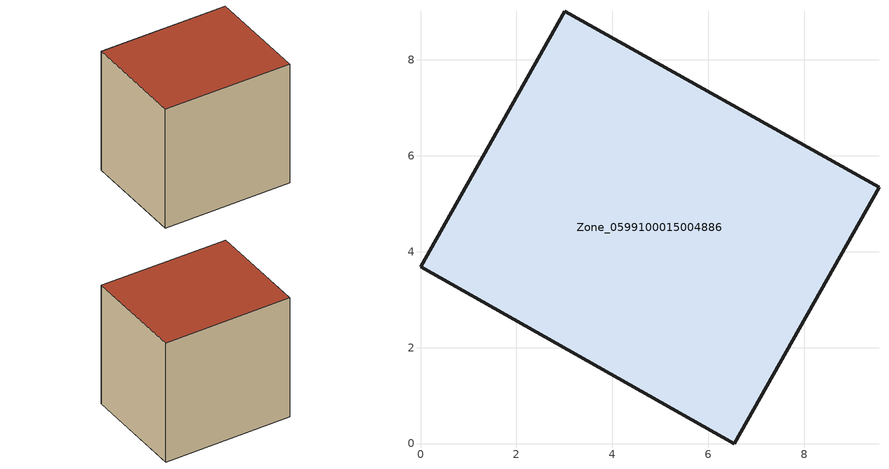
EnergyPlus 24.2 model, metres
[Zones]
Zone_0599100015004886
 floor ground (C_G): 6.54,0 0,3.69 3.01,9.01 9.56,5.35 z0.82
 wall outside (C_F): 6.54,0 9.56,5.35 3.01,9.01 0,3.69 6.54,0 z0.82:8.21
 roof outside (C_R): 0,3.69 6.54,0 9.56,5.35 3.01,9.01 z8.21
[BUILDING]
Pand.0599100015004886: North Axis=0; Terrain=City; Loads Convergence Tolerance Value=0.04; Temperature Convergence Tolerance Value=0.4; Solar Distribution=FullExterior; Maximum Number of Warmup Days=25; Minimum Number of Warmup Days=1
[Site:Location]
Rotterdam.The.Hague.AP_ZH_NLD Design_Conditions: Latitude=51.96; Longitude=4.45; Time Zone=1; Elevation=-4.5
[SITE:GROUNDTEMPERATURE:BUILDINGSURFACE]
18, 18, 18, 18, 18, 18, 18, 18, 18, 18, 18, 18
[MATERIAL] Thermal Absorptance=0.9; Solar Absorptance=0.7; Visible Absorptance=0.7
Name | Roughness | Thickness | Conductivity | Density | Specific Heat
G.TC.1946-1964 | MediumSmooth | 0.15 | 1 | 540 | 1210
F.TC.1946-1964 | Rough | 0.3 | 0.857143 | 1920 | 840
R.TC.1946-1964 | MediumRough | 0.2 | 0.235294 | 1500 | 1000
[CONSTRUCTION]
C_G: G.TC.1946-1964
C_F: F.TC.1946-1964
C_R: R.TC.1946-1964
[ZONE]
Zone_0599100015004886: Type=1; Multiplier=1; Ceiling Height=Autocalculate; Volume=Autocalculate; Floor Area=autocalculate; Part of Total Floor Area=Yes
[ZONEINFILTRATION:DESIGNFLOWRATE]
Infil_Zone_0599100015004886: Zone or ZoneList or Space or SpaceList=Zone_0599100015004886; Schedule=AlwaysOn; Design Flow Rate Calculation Method=Flow/Area; Flow Rate per Floor Area=0.003; Constant Term Coefficient=1; Temperature Term Coefficient=0; Velocity Term Coefficient=0; Velocity Squared Term Coefficient=0
[HVACTEMPLATE:ZONE:IDEALLOADSAIRSYSTEM]
Zone_0599100015004886: Maximum Heating Supply Air Temperature=50; Minimum Cooling Supply Air Temperature=13; Maximum Heating Supply Air Humidity Ratio=0.0156; Minimum Cooling Supply Air Humidity Ratio=0.0077; Heating Limit=NoLimit; Cooling Limit=NoLimit; Dehumidification Control Type=ConstantSensibleHeatRatio; Cooling Sensible Heat Ratio=0.7; Dehumidification Setpoint=60; Humidification Control Type=None; Humidification Setpoint=30; Outdoor Air Method=None; Outdoor Air Flow Rate per Person=0.00944; Outdoor Air Flow Rate per Zone Floor Area=0; Outdoor Air Flow Rate per Zone=0; Demand Controlled Ventilation Type=None; Outdoor Air Economizer Type=NoEconomizer; Heat Recovery Type=None; Sensible Heat Recovery Effectiveness=0.7; Latent Heat Recovery Effectiveness=0.65
[ZONECONTROL:THERMOSTAT]
ThermostatControl_Zone_0599100015004886: Zone or ZoneList=Zone_0599100015004886; Control Type Schedule=DualSetpointControlType; Control 1=Thermostat_Zone_0599100015004886; Temperature Difference Between Cutout And Setpoint=0
[THERMOSTATSETPOINT:DUALSETPOINT]
Thermostat_Zone_0599100015004886: Heating Setpoint Temperature Schedule=HeatingSetpoint_Zone_0599100015004886; Cooling Setpoint Temperature Schedule=CoolingSetpoint_Zone_0599100015004886
[SCHEDULE:COMPACT]
HeatingSetpoint_Zone_0599100015004886: Through: 12/31, For: AllDays, Until: 24:00, 21
CoolingSetpoint_Zone_0599100015004886: Through: 12/31, For: AllDays, Until: 24:00, 24
DualSetpointControlType: Through: 12/31, For: AllDays, Until: 24:00, 4
AlwaysOn: Through: 12/31, For: AllDays, Until: 24:00, 1
